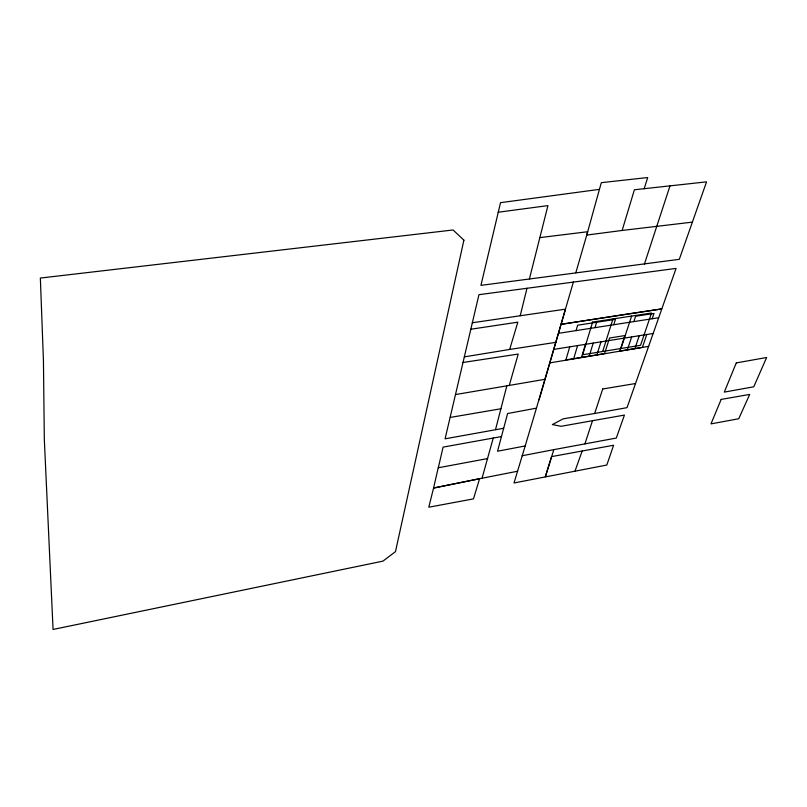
<?xml version="1.0" encoding="UTF-8"?>
<svg xmlns="http://www.w3.org/2000/svg" width="807" height="807" viewBox="0 0 807 807"><rect width="100%" height="100%" fill="white"/><g stroke="black" fill="none" stroke-linecap="round" stroke-linejoin="round"><path stroke-width="1.21" d="M573.454 281.814L536.443 408.15L507.603 413.527L503.669 428.275L445.081 438.826L478.944 294.686L676.074 268.408L627.029 407.656L594.668 413.477L602.708 388.994M438.302 467.767L443.093 447.118L493.238 438.05L482.041 478.228L433.581 488.033L428.789 507.21L473.477 498.887L479.58 478.733L433.581 488.033L438.221 467.778L487.68 458.568M644.157 188.777L647.718 177.54L601.336 182.664L599.43 189.363L500.532 202.668L480.942 285.365L679.302 259.319L706.549 181.857L634.393 189.776L622.136 230.459L586.76 235.069L575.815 272.776M520.222 315.749L526.991 288.27M529.402 278.97L547.933 205.614L498.161 212.231M495.518 429.586L506.836 385.837L545.139 379.27L565.495 309.152L472.277 322.77M503.669 428.275L497.546 451.224L525.175 445.958L536.443 408.15M599.43 189.363L586.76 235.069L587.678 231.73L539.812 237.621M509.348 385.161L518.225 354.071L462.956 362.494M592.409 420.719L624.436 415.091L616.306 438.06L553.814 449.65L545.35 476.786L551.574 456.611L613.613 445.252L606.824 465.034L514.019 482.979L525.175 445.958M539.066 399.889L545.139 379.27M569.732 346.849L565.889 359.922L604.564 353.597L609.527 338.022L624.88 335.571L619.796 351.095L642.382 347.403L646.78 334.512M576.037 330.608L577.63 325.201L615.459 319.37L613.754 324.737M464.338 356.876L509.661 349.451L517.822 322.164L470.774 329.246M573.696 358.651L577.6 345.588M581.464 357.38L585.428 344.337M594.991 327.652L596.645 322.275M589.201 356.109L593.216 343.086M596.898 354.848L600.973 341.845M602.668 351.489L612.967 318.947M644.4 264.121L669.992 185.913M584.914 443.89L592.479 420.709L561.067 426.308L552.381 424.573L563.135 418.863L594.739 413.466M620.976 348.503L631.609 316.082M633.838 321.61L635.603 316.263L653.983 313.439L652.167 318.755M627.352 349.865L631.649 336.933M634.887 348.624L639.235 335.722M574.998 471.127L582.17 451.022M482.041 478.228L517.559 471.238M522.089 455.753L553.814 449.65M493.158 438.06L501.318 436.587M455.572 394.552L506.836 385.837M450.286 417.421L500.945 408.766M549.981 362.857L648.626 346.374M602.637 389.004L635.412 383.537M553.844 349.391L653.135 333.493M558.464 333.341L658.633 317.746M509.661 349.451L555.831 342.339M692.386 222.127L622.136 230.459M463.904 240.153L395.47 551.645L382.932 561.137L53.06 629.46L44.314 439.22L43.447 360.8L40.35 278.062L453.07 229.985L463.904 240.153M592.61 322.084L582.664 354.747L640.536 345.315L651.511 313.015L592.61 322.084M736.277 362.918L724.293 392.101L753.758 386.805L766.65 357.491L736.277 362.918M721.165 399.425L710.987 423.887L738.738 418.742L749.703 394.421L721.165 399.425M628.068 313.923L561.057 324.333L661.72 308.92L628.068 313.923"/></g></svg>
